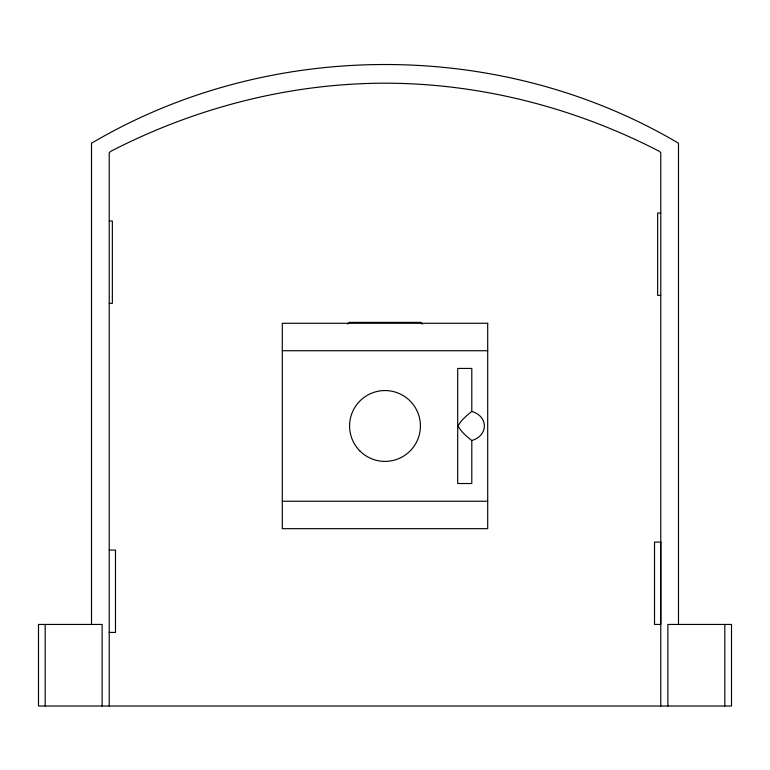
<?xml version="1.0" encoding="UTF-8"?>
<svg xmlns="http://www.w3.org/2000/svg" width="770" height="770" viewBox="0 0 770 770"><rect width="100%" height="100%" fill="white"/><g stroke="black" fill="none" stroke-linecap="round" stroke-linejoin="round"><path stroke-width="1.16" d="M660.775 706.023L660.775 152.701L659.447 151.372C574.863 107.694 480.393 83.266 385.058 83.189C289.722 83.266 195.253 107.694 110.668 151.372L109.225 152.701L109.225 706.023M347.607 324.083L349.291 322.389L420.709 322.389L422.393 324.083M471.798 411.44C466.668 415.54 461.047 420.179 458.054 425.974C461.047 431.778 466.668 436.417 471.798 440.517C488.536 435.589 488.536 416.358 471.798 411.44L471.798 368.435L457.698 368.435L457.698 483.522L471.798 483.522L471.798 440.517M660.775 213.03L657.647 213.03L657.647 295.362L660.775 295.362M109.225 221L112.353 221L112.353 303.332L109.225 303.332M282.301 350.725L487.699 350.725M282.301 501.231L487.699 501.231M109.225 550.069L115.481 550.069L115.481 632.411L109.225 632.411M724.82 624.441L724.82 706.023M678.486 624.441L678.486 143.201C500.991 38.25 269.009 38.307 91.514 143.239L91.514 624.441M667.879 706.023L667.879 624.441L731.5 624.441L731.5 706.023L38.5 706.023L38.5 624.441L102.121 624.441L102.121 706.023M45.18 624.441L45.18 706.023M487.699 323.275L282.301 323.275L282.301 528.672L487.699 528.672L487.699 323.275M660.775 542.099L654.519 542.099L654.519 624.441L660.775 624.441L660.775 542.099M359.956 451.018A35.41 35.41 0 0 0 419.207 435.146A35.41 35.41 0 0 0 375.837 391.766A35.41 35.41 0 0 0 359.956 451.018"/></g></svg>
